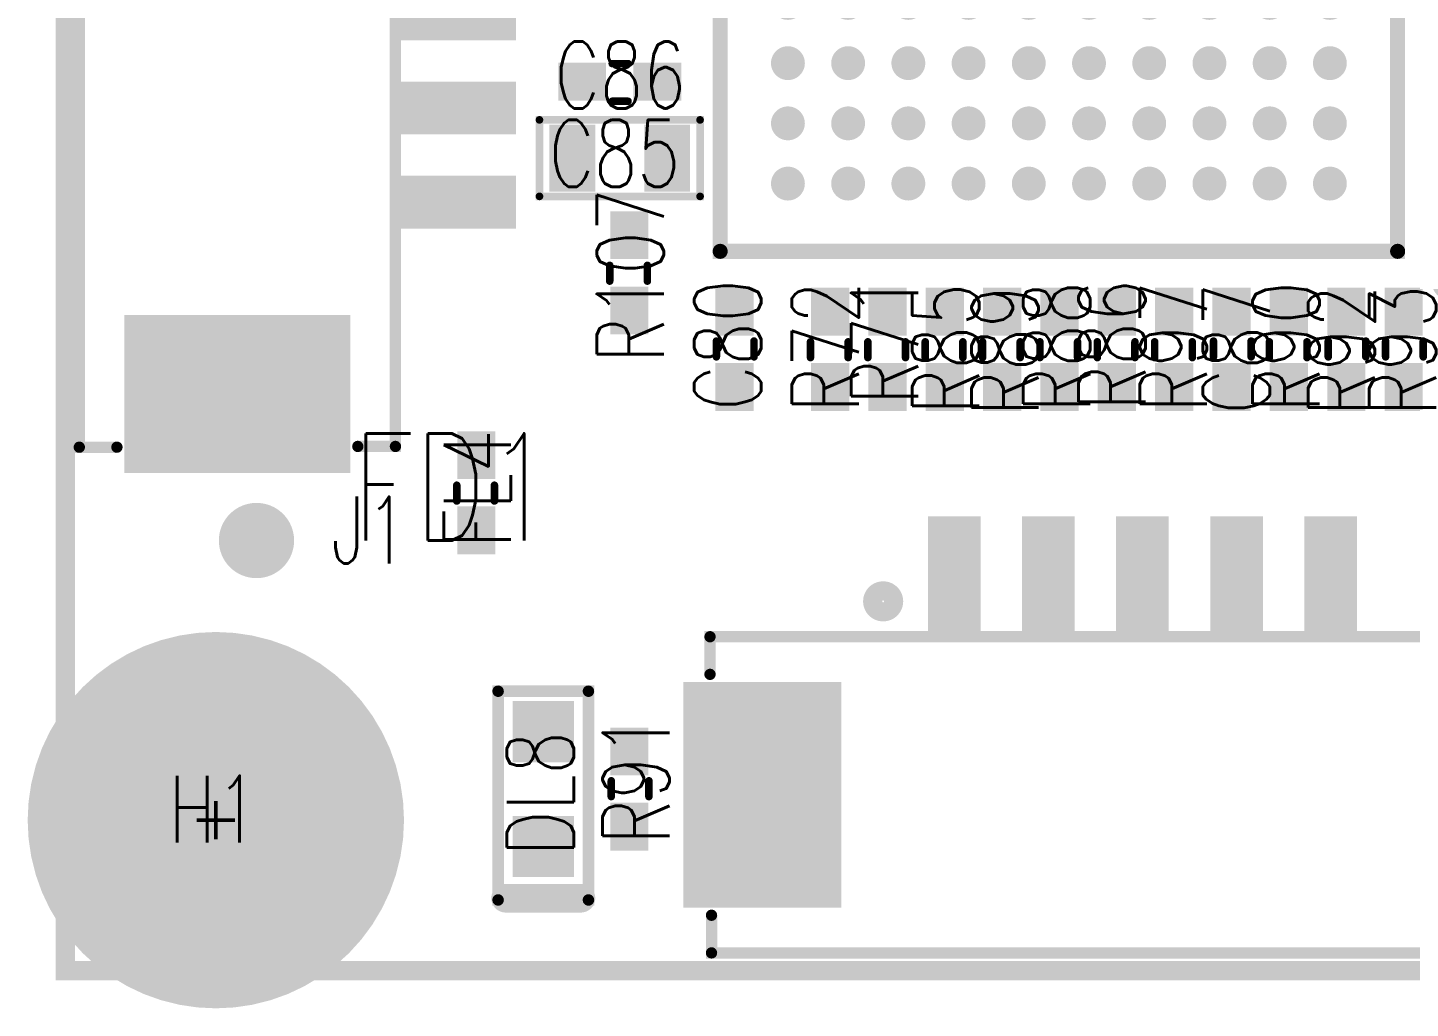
# Model space of a CAD drawing. Extents: x -0.5 to 45.5, y -0.5 to 45.5.
# Drawn here: x -0.5 to 17.87, y -0.5 to 12.53 of the extents above; entities that cross this region are included whole.
import ezdxf

# ---------------------------------------------------------------- set-up
doc = ezdxf.new("R2010")
doc.units = 0
doc.layers.get('0').update_dxf_attribs({"linetype": 'CONTINUOUS'})
for name, color, linetype in [('BOARD_OUTLINE_00', 5, 'CONTINUOUS'), ('DRIL_NPLTE_THRU_01', 3, 'CONTINUOUS'), ('DRIL_NPLTE_THRU_02', 23, 'CONTINUOUS'), ('DRIL_NPLTE_THRU_03', 2, 'CONTINUOUS'), ('DRIL_NPLTE_THRU_04', 4, 'CONTINUOUS'), ('DRIL_NPLTE_THRU_05', 43, 'CONTINUOUS'), ('DRIL_NPLTE_THRU_06', 1, 'CONTINUOUS'), ('DRIL_PLTE_THRU_01', 3, 'CONTINUOUS'), ('DRIL_PLTE_THRU_02', 23, 'CONTINUOUS'), ('DRIL_PLTE_THRU_03', 2, 'CONTINUOUS'), ('DRIL_PLTE_THRU_04', 4, 'CONTINUOUS'), ('DRIL_PLTE_THRU_05', 43, 'CONTINUOUS'), ('DRIL_PLTE_THRU_06', 1, 'CONTINUOUS'), ('DRIL_SYMBOL', 5, 'CONTINUOUS'), ('PADS_BOT', 1, 'CONTINUOUS'), ('PADS_INNER', 3, 'CONTINUOUS'), ('PADS_TOP', 3, 'CONTINUOUS'), ('PART_NAME_01', 6, 'CONTINUOUS'), ('PART_TOP_2DLINE_00', 6, 'CONTINUOUS'), ('PART_TOP_2DLINE_01', 6, 'CONTINUOUS')]:
    doc.layers.add(name, color=color, linetype=linetype)
doc.styles.add('W0$1524', font='simplex', dxfattribs={"width": 0.75})
doc.styles.add('W0$254', font='simplex', dxfattribs={"width": 0.75})

# ---------------------------------------------------------------- blocks, each defined once
blk = doc.blocks.new('SMOOTH_0$254')
at = {"const_width": 0.127}
blk.add_lwpolyline([(-0.0635, 0, 1), (0.0635, 0, 1)], format="xyb", close=True, dxfattribs=at)
blk = doc.blocks.new('BOARD_152')
at = {"layer": 'BOARD_OUTLINE_00', "const_width": 0.254}
blk.add_lwpolyline([(13.5, 37.5), (58.5, 37.5), (58.5, 82.5), (13.5, 82.5)], close=True, dxfattribs=at)
at = {"layer": 'BOARD_OUTLINE_00'}
blk.add_blockref('SMOOTH_0$254', (13.5, 37.5), dxfattribs=at)
blk = doc.blocks.new('SMOOTH_0$1')
at = {"const_width": 0.05}
blk.add_lwpolyline([(-0.025, 0, 1), (0.025, 0, 1)], format="xyb", close=True, dxfattribs=at)
blk = doc.blocks.new('PART_BODY_TOP_22')
at = {"layer": 'PART_TOP_2DLINE_00', "const_width": 0.1}
for points in [[(0.1, 0.26), (-0.11, 0.26)], [(0.1, -0.24), (-0.11, -0.24)]]:
    blk.add_lwpolyline(points, dxfattribs=at)
at = {"layer": 'PART_TOP_2DLINE_00'}
for p in [(-0.11, 0.26), (0.1, 0.26), (-0.11, -0.24), (0.1, -0.24)]:
    blk.add_blockref('SMOOTH_0$1', p, dxfattribs=at)
blk = doc.blocks.new('DRIL_HOLE_0')
blk.add_lwpolyline([(0, 0, 1), (0, 0, 1)], format="xyb", close=True)
blk = doc.blocks.new('PAD_0')
blk.add_lwpolyline([(0, 0, 1), (0, 0, 1)], format="xyb", close=True)
blk = doc.blocks.new('PAD_1')
at = {"const_width": 0.508}
blk.add_lwpolyline([(-0.3175, 0), (0.3175, 0)], dxfattribs=at)
blk = doc.blocks.new('STK_TOP_6')
at = {"layer": 'DRIL_PLTE_THRU_01'}
blk.add_blockref('DRIL_HOLE_0', (0, 0), dxfattribs=at)
at = {"layer": 'DRIL_PLTE_THRU_02'}
blk.add_blockref('DRIL_HOLE_0', (0, 0), dxfattribs=at)
at = {"layer": 'DRIL_PLTE_THRU_03'}
blk.add_blockref('DRIL_HOLE_0', (0, 0), dxfattribs=at)
at = {"layer": 'DRIL_PLTE_THRU_04'}
blk.add_blockref('DRIL_HOLE_0', (0, 0), dxfattribs=at)
at = {"layer": 'DRIL_PLTE_THRU_05'}
blk.add_blockref('DRIL_HOLE_0', (0, 0), dxfattribs=at)
at = {"layer": 'DRIL_PLTE_THRU_06'}
blk.add_blockref('DRIL_HOLE_0', (0, 0), dxfattribs=at)
at = {"layer": 'PADS_BOT'}
blk.add_blockref('PAD_0', (0, 0), dxfattribs=at)
at = {"layer": 'PADS_INNER'}
blk.add_blockref('PAD_0', (0, 0), dxfattribs=at)
at = {"layer": 'PADS_TOP'}
blk.add_blockref('PAD_1', (0, 0), dxfattribs=at)
blk = doc.blocks.new('SYM_TOP_2')
for name, p in [('STK_TOP_6', (-0.5, 0)), ('PART_BODY_TOP_22', (0, 0)), ('STK_TOP_6', (0.5, 0))]:
    blk.add_blockref(name, p)
blk = doc.blocks.new('PART_TOP_78')
blk.add_blockref('SYM_TOP_2', (0, 0))
at = {"layer": 'PART_NAME_01', "style": 'W0$1524', "width": 0.75}
blk.add_text('C80', height=0.889, rotation=180, dxfattribs=at).set_placement((0.8128, 0.3556))
blk = doc.blocks.new('SMOOTH_0$1016')
at = {"const_width": 0.0508}
blk.add_lwpolyline([(-0.0254, 0, 1), (0.0254, 0, 1)], format="xyb", close=True, dxfattribs=at)
blk = doc.blocks.new('PART_BODY_TOP_23')
at = {"layer": 'PART_TOP_2DLINE_01', "const_width": 0.1016}
blk.add_lwpolyline([(-1.0668, 0.508), (-1.0668, -0.508), (1.0668, -0.508), (1.0668, 0.508), (-1.0668, 0.508)], dxfattribs=at)
at = {"layer": 'PART_TOP_2DLINE_01'}
for p in [(-1.0668, 0.508), (-1.0668, 0.508), (1.0668, 0.508), (-1.0668, -0.508), (1.0668, -0.508)]:
    blk.add_blockref('SMOOTH_0$1016', p, dxfattribs=at)
blk = doc.blocks.new('PAD_2')
at = {"const_width": 0.6096}
blk.add_lwpolyline([(-0.4445, 0), (0.4445, 0)], dxfattribs=at)
blk = doc.blocks.new('STK_TOP_7')
at = {"layer": 'DRIL_NPLTE_THRU_01'}
blk.add_blockref('DRIL_HOLE_0', (0, 0), dxfattribs=at)
at = {"layer": 'DRIL_NPLTE_THRU_02'}
blk.add_blockref('DRIL_HOLE_0', (0, 0), dxfattribs=at)
at = {"layer": 'DRIL_NPLTE_THRU_03'}
blk.add_blockref('DRIL_HOLE_0', (0, 0), dxfattribs=at)
at = {"layer": 'DRIL_NPLTE_THRU_04'}
blk.add_blockref('DRIL_HOLE_0', (0, 0), dxfattribs=at)
at = {"layer": 'DRIL_NPLTE_THRU_05'}
blk.add_blockref('DRIL_HOLE_0', (0, 0), dxfattribs=at)
at = {"layer": 'DRIL_NPLTE_THRU_06'}
blk.add_blockref('DRIL_HOLE_0', (0, 0), dxfattribs=at)
at = {"layer": 'PADS_BOT'}
blk.add_blockref('PAD_0', (0, 0), dxfattribs=at)
at = {"layer": 'PADS_INNER'}
blk.add_blockref('PAD_0', (0, 0), dxfattribs=at)
at = {"layer": 'PADS_TOP', "rotation": 90}
blk.add_blockref('PAD_2', (0, 0), dxfattribs=at)
blk = doc.blocks.new('SYM_TOP_3')
for name, p in [('STK_TOP_7', (-0.63, 0)), ('STK_TOP_7', (0.63, 0)), ('PART_BODY_TOP_23', (0, 0))]:
    blk.add_blockref(name, p)
blk = doc.blocks.new('PART_TOP_83')
blk.add_blockref('SYM_TOP_3', (0, 0))
at = {"layer": 'PART_NAME_01', "style": 'W0$1524', "width": 0.75}
blk.add_text('C85', height=0.889, rotation=180, dxfattribs=at).set_placement((0.9398, 0.381))
blk = doc.blocks.new('PART_TOP_84')
blk.add_blockref('SYM_TOP_2', (0, 0))
at = {"layer": 'PART_NAME_01', "style": 'W0$1524', "width": 0.75}
blk.add_text('C86', height=0.889, rotation=180, dxfattribs=at).set_placement((0.8636, 0.3556))
blk = doc.blocks.new('PART_TOP_85')
blk.add_blockref('SYM_TOP_2', (0, 0))
at = {"layer": 'PART_NAME_01', "style": 'W0$1524', "width": 0.75}
blk.add_text('C87', height=0.889, rotation=180, dxfattribs=at).set_placement((0.864, 0.508))
blk = doc.blocks.new('SMOOTH_0$1524')
at = {"const_width": 0.0762}
blk.add_lwpolyline([(-0.0381, 0, 1), (0.0381, 0, 1)], format="xyb", close=True, dxfattribs=at)
blk = doc.blocks.new('SMOOTH_0$381')
at = {"const_width": 0.1905}
blk.add_lwpolyline([(-0.09525, 0, 1), (0.09525, 0, 1)], format="xyb", close=True, dxfattribs=at)
blk = doc.blocks.new('PART_BODY_TOP_31')
at = {"layer": 'PART_TOP_2DLINE_01'}
for points, const_width in [([(-0.6, -1.4732), (0.6, -1.4732), (0.6, 1.3), (-0.6, 1.3), (-0.6, -1.4732)], 0.1524), ([(-0.5, -1.4498), (0.5, -1.4498)], 0.381)]:
    blk.add_lwpolyline(points, dxfattribs=dict(at, const_width=const_width))
for name, p in [('SMOOTH_0$1524', (-0.6, 1.3)), ('SMOOTH_0$1524', (0.6, 1.3)), ('SMOOTH_0$381', (-0.5, -1.4498)), ('SMOOTH_0$381', (0.5, -1.4498)), ('SMOOTH_0$1524', (-0.6, -1.4732)), ('SMOOTH_0$1524', (-0.6, -1.4732)), ('SMOOTH_0$1524', (0.6, -1.4732))]:
    blk.add_blockref(name, p, dxfattribs=at)
blk = doc.blocks.new('PAD_7')
at = {"const_width": 0.8128}
blk.add_lwpolyline([(-0.4064, 0), (0.4064, 0)], dxfattribs=at)
blk = doc.blocks.new('STK_TOP_16')
at = {"layer": 'DRIL_NPLTE_THRU_01'}
blk.add_blockref('DRIL_HOLE_0', (0, 0), dxfattribs=at)
at = {"layer": 'DRIL_NPLTE_THRU_02'}
blk.add_blockref('DRIL_HOLE_0', (0, 0), dxfattribs=at)
at = {"layer": 'DRIL_NPLTE_THRU_03'}
blk.add_blockref('DRIL_HOLE_0', (0, 0), dxfattribs=at)
at = {"layer": 'DRIL_NPLTE_THRU_04'}
blk.add_blockref('DRIL_HOLE_0', (0, 0), dxfattribs=at)
at = {"layer": 'DRIL_NPLTE_THRU_05'}
blk.add_blockref('DRIL_HOLE_0', (0, 0), dxfattribs=at)
at = {"layer": 'DRIL_NPLTE_THRU_06'}
blk.add_blockref('DRIL_HOLE_0', (0, 0), dxfattribs=at)
at = {"layer": 'PADS_BOT'}
blk.add_blockref('PAD_0', (0, 0), dxfattribs=at)
at = {"layer": 'PADS_INNER'}
blk.add_blockref('PAD_0', (0, 0), dxfattribs=at)
at = {"layer": 'PADS_TOP'}
blk.add_blockref('PAD_7', (0, 0), dxfattribs=at)
blk = doc.blocks.new('SYM_TOP_11')
for name, p in [('PART_BODY_TOP_31', (0, 0)), ('STK_TOP_16', (0, 0.762)), ('STK_TOP_16', (0, -0.762))]:
    blk.add_blockref(name, p)
blk = doc.blocks.new('PART_TOP_103')
blk.add_blockref('SYM_TOP_11', (0, 0))
at = {"layer": 'PART_NAME_01', "style": 'W0$1524', "width": 0.75}
blk.add_text('DL8', height=0.889, rotation=90, dxfattribs=at).set_placement((0.4064, -0.889))
blk = doc.blocks.new('PART_TOP_111')
blk.add_blockref('SYM_TOP_2', (0, 0))
at = {"layer": 'PART_NAME_01', "style": 'W0$1524', "width": 0.75}
blk.add_text('FL4', height=0.889, dxfattribs=at).set_placement((-0.7366, -0.4572))
blk = doc.blocks.new('DRIL_SYMBOL_2$6')
at = {"layer": 'DRIL_SYMBOL', "const_width": 0.0508}
for points in [[(0, -0.254), (0, 0.254)], [(-0.254, 0), (0.254, 0)]]:
    blk.add_lwpolyline(points, dxfattribs=at)
blk = doc.blocks.new('DRIL_HOLE_2$6')
at = {"const_width": 1.3}
blk.add_lwpolyline([(-0.65, 0, 1), (0.65, 0, 1)], format="xyb", close=True, dxfattribs=at)
blk.add_blockref('DRIL_SYMBOL_2$6', (0, 0))
blk = doc.blocks.new('PAD_8')
at = {"const_width": 2.5}
blk.add_lwpolyline([(0, -1.25, 1), (0, 1.25, 1)], format="xyb", close=True, dxfattribs=at)
blk = doc.blocks.new('STK_TOP_20')
at = {"layer": 'DRIL_PLTE_THRU_01'}
blk.add_blockref('DRIL_HOLE_2$6', (0, 0), dxfattribs=at)
at = {"layer": 'DRIL_PLTE_THRU_02'}
blk.add_blockref('DRIL_HOLE_2$6', (0, 0), dxfattribs=at)
at = {"layer": 'DRIL_PLTE_THRU_03'}
blk.add_blockref('DRIL_HOLE_2$6', (0, 0), dxfattribs=at)
at = {"layer": 'DRIL_PLTE_THRU_04'}
blk.add_blockref('DRIL_HOLE_2$6', (0, 0), dxfattribs=at)
at = {"layer": 'DRIL_PLTE_THRU_05'}
blk.add_blockref('DRIL_HOLE_2$6', (0, 0), dxfattribs=at)
at = {"layer": 'DRIL_PLTE_THRU_06'}
blk.add_blockref('DRIL_HOLE_2$6', (0, 0), dxfattribs=at)
at = {"layer": 'PADS_BOT'}
blk.add_blockref('PAD_8', (0, 0), dxfattribs=at)
at = {"layer": 'PADS_INNER'}
blk.add_blockref('PAD_8', (0, 0), dxfattribs=at)
at = {"layer": 'PADS_TOP'}
blk.add_blockref('PAD_8', (0, 0), dxfattribs=at)
blk = doc.blocks.new('SYM_TOP_13')
blk.add_blockref('STK_TOP_20', (0, 0))
blk = doc.blocks.new('PART_TOP_116')
blk.add_blockref('SYM_TOP_13', (0, 0))
at = {"layer": 'PART_NAME_01', "style": 'W0$1524', "width": 0.75}
blk.add_text('H1', height=0.889, dxfattribs=at).set_placement((-0.6284, -0.2982))
blk = doc.blocks.new('SMOOTH_0$15')
at = {"const_width": 0.075}
blk.add_lwpolyline([(-0.0375, 0, 1), (0.0375, 0, 1)], format="xyb", close=True, dxfattribs=at)
blk = doc.blocks.new('PART_BODY_TOP_34')
at = {"layer": 'PART_TOP_2DLINE_01', "const_width": 0.254}
blk.add_lwpolyline([(-3.93072, 2.57, 1), (-4.20928, 2.57, 1)], format="xyb", close=True, dxfattribs=at)
at = {"layer": 'PART_TOP_2DLINE_01', "const_width": 0.15}
for points in [[(-6.37, 1.6), (-6.37, 2.1), (6.37, 2.1), (6.37, 1.6)], [(-6.35, -1.6), (-6.35, -2.1), (6.38, -2.1), (6.38, -1.6)]]:
    blk.add_lwpolyline(points, dxfattribs=at)
at = {"layer": 'PART_TOP_2DLINE_01'}
for p in [(-6.37, 2.1), (6.37, 2.1), (-6.37, 1.6), (6.37, 1.6), (-6.35, -1.6), (6.38, -1.6), (-6.35, -2.1), (6.38, -2.1)]:
    blk.add_blockref('SMOOTH_0$15', p, dxfattribs=at)
blk = doc.blocks.new('PAD_9')
at = {"const_width": 0.7}
blk.add_lwpolyline([(-0.8, 0), (0.8, 0)], dxfattribs=at)
blk = doc.blocks.new('STK_TOP_21')
at = {"layer": 'DRIL_NPLTE_THRU_01'}
blk.add_blockref('DRIL_HOLE_0', (0, 0), dxfattribs=at)
at = {"layer": 'DRIL_NPLTE_THRU_02'}
blk.add_blockref('DRIL_HOLE_0', (0, 0), dxfattribs=at)
at = {"layer": 'DRIL_NPLTE_THRU_03'}
blk.add_blockref('DRIL_HOLE_0', (0, 0), dxfattribs=at)
at = {"layer": 'DRIL_NPLTE_THRU_04'}
blk.add_blockref('DRIL_HOLE_0', (0, 0), dxfattribs=at)
at = {"layer": 'DRIL_NPLTE_THRU_05'}
blk.add_blockref('DRIL_HOLE_0', (0, 0), dxfattribs=at)
at = {"layer": 'DRIL_NPLTE_THRU_06'}
blk.add_blockref('DRIL_HOLE_0', (0, 0), dxfattribs=at)
at = {"layer": 'PADS_BOT'}
blk.add_blockref('PAD_0', (0, 0), dxfattribs=at)
at = {"layer": 'PADS_INNER'}
blk.add_blockref('PAD_0', (0, 0), dxfattribs=at)
at = {"layer": 'PADS_TOP', "rotation": 90}
blk.add_blockref('PAD_9', (0, 0), dxfattribs=at)
blk = doc.blocks.new('PAD_10')
at = {"const_width": 2.1}
blk.add_lwpolyline([(-1.5, 0), (1.5, 0)], dxfattribs=at)
blk = doc.blocks.new('STK_TOP_22')
at = {"layer": 'DRIL_NPLTE_THRU_01'}
blk.add_blockref('DRIL_HOLE_0', (0, 0), dxfattribs=at)
at = {"layer": 'DRIL_NPLTE_THRU_02'}
blk.add_blockref('DRIL_HOLE_0', (0, 0), dxfattribs=at)
at = {"layer": 'DRIL_NPLTE_THRU_03'}
blk.add_blockref('DRIL_HOLE_0', (0, 0), dxfattribs=at)
at = {"layer": 'DRIL_NPLTE_THRU_04'}
blk.add_blockref('DRIL_HOLE_0', (0, 0), dxfattribs=at)
at = {"layer": 'DRIL_NPLTE_THRU_05'}
blk.add_blockref('DRIL_HOLE_0', (0, 0), dxfattribs=at)
at = {"layer": 'DRIL_NPLTE_THRU_06'}
blk.add_blockref('DRIL_HOLE_0', (0, 0), dxfattribs=at)
at = {"layer": 'PADS_BOT'}
blk.add_blockref('PAD_0', (0, 0), dxfattribs=at)
at = {"layer": 'PADS_INNER'}
blk.add_blockref('PAD_0', (0, 0), dxfattribs=at)
at = {"layer": 'PADS_TOP', "rotation": 90}
blk.add_blockref('PAD_10', (0, 0), dxfattribs=at)
blk = doc.blocks.new('SYM_TOP_14')
for name, p in [('STK_TOP_21', (-3.125, 2.9)), ('STK_TOP_21', (-1.875, 2.9)), ('STK_TOP_21', (-0.625, 2.9)), ('STK_TOP_21', (0.625, 2.9)), ('STK_TOP_21', (1.875, 2.9)), ('STK_TOP_21', (3.125, 2.9)), ('PART_BODY_TOP_34', (0, 0)), ('STK_TOP_22', (-5.675, 0)), ('STK_TOP_22', (5.675, 0))]:
    blk.add_blockref(name, p)
blk = doc.blocks.new('PART_TOP_120')
blk.add_blockref('SYM_TOP_14', (0, 0))
at = {"layer": 'PART_NAME_01', "style": 'W0$1524', "width": 0.75}
blk.add_text('J1', height=0.889, rotation=90, dxfattribs=at).set_placement((7.9248, 1.2446))
blk = doc.blocks.new('PART_BODY_TOP_36')
at = {"layer": 'PART_TOP_2DLINE_01', "const_width": 0.254}
blk.add_lwpolyline([(-3.93072, 2.57, 1), (-4.20928, 2.57, 1)], format="xyb", close=True, dxfattribs=at)
at = {"layer": 'PART_TOP_2DLINE_01', "const_width": 0.15}
for points in [[(-6.37, 1.6), (-6.37, 2.1), (5.11, 2.1), (5.11, 1.6)], [(-6.35, -1.6), (-6.35, -2.1), (5.1, -2.1), (5.1, -1.6)]]:
    blk.add_lwpolyline(points, dxfattribs=at)
at = {"layer": 'PART_TOP_2DLINE_01'}
for p in [(-6.37, 2.1), (5.11, 2.1), (-6.37, 1.6), (5.11, 1.6), (-6.35, -1.6), (5.1, -1.6), (-6.35, -2.1), (5.1, -2.1)]:
    blk.add_blockref('SMOOTH_0$15', p, dxfattribs=at)
blk = doc.blocks.new('SYM_TOP_16')
for name, p in [('STK_TOP_21', (-3.125, 2.9)), ('STK_TOP_21', (-1.875, 2.9)), ('STK_TOP_21', (-0.625, 2.9)), ('STK_TOP_21', (0.625, 2.9)), ('STK_TOP_21', (1.875, 2.9)), ('PART_BODY_TOP_36', (0, 0)), ('STK_TOP_22', (-5.675, 0)), ('STK_TOP_22', (4.425, 0))]:
    blk.add_blockref(name, p)
blk = doc.blocks.new('PART_TOP_124')
blk.add_blockref('SYM_TOP_16', (0, 0))
at = {"layer": 'PART_NAME_01', "style": 'W0$1524', "width": 0.75}
blk.add_text('J5', height=0.889, dxfattribs=at).set_placement((3.8354, 2.5654))
blk = doc.blocks.new('PART_TOP_147')
blk.add_blockref('SYM_TOP_2', (0, 0))
at = {"layer": 'PART_NAME_01', "style": 'W0$1524', "width": 0.75}
blk.add_text('R107', height=0.889, dxfattribs=at).set_placement((-1.1938, -0.4572))
blk = doc.blocks.new('PART_TOP_214')
blk.add_blockref('SYM_TOP_2', (0, 0))
at = {"layer": 'PART_NAME_01', "style": 'W0$1524', "width": 0.75}
blk.add_text('R71', height=0.889, dxfattribs=at).set_placement((-0.7366, -0.4064))
blk = doc.blocks.new('PART_TOP_215')
blk.add_blockref('SYM_TOP_2', (0, 0))
at = {"layer": 'PART_NAME_01', "style": 'W0$1524', "width": 0.75}
blk.add_text('R72', height=0.889, dxfattribs=at).set_placement((-0.8382, -0.381))
blk = doc.blocks.new('PART_TOP_229')
blk.add_blockref('SYM_TOP_2', (0, 0))
at = {"layer": 'PART_NAME_01', "style": 'W0$1524', "width": 0.75}
blk.add_text('R85', height=0.889, dxfattribs=at).set_placement((-0.8636, -0.4572))
blk = doc.blocks.new('PART_TOP_230')
blk.add_blockref('SYM_TOP_2', (0, 0))
at = {"layer": 'PART_NAME_01', "style": 'W0$1524', "width": 0.75}
blk.add_text('R86', height=0.889, dxfattribs=at).set_placement((-0.8128, -0.381))
blk = doc.blocks.new('PART_TOP_232')
blk.add_blockref('SYM_TOP_2', (0, 0))
at = {"layer": 'PART_NAME_01', "style": 'W0$1524', "width": 0.75}
blk.add_text('R88', height=0.889, dxfattribs=at).set_placement((-0.8382, -0.4064))
blk = doc.blocks.new('PART_TOP_233')
blk.add_blockref('SYM_TOP_2', (0, 0))
at = {"layer": 'PART_NAME_01', "style": 'W0$1524', "width": 0.75}
blk.add_text('R89', height=0.889, dxfattribs=at).set_placement((-0.889, -0.4826))
blk = doc.blocks.new('PART_TOP_235')
blk.add_blockref('SYM_TOP_2', (0, 0))
at = {"layer": 'PART_NAME_01', "style": 'W0$1524', "width": 0.75}
blk.add_text('R90', height=0.889, dxfattribs=at).set_placement((-0.8382, -0.4064))
blk = doc.blocks.new('PART_TOP_236')
blk.add_blockref('SYM_TOP_2', (0, 0))
at = {"layer": 'PART_NAME_01', "style": 'W0$1524', "width": 0.75}
blk.add_text('R91', height=0.889, rotation=180, dxfattribs=at).set_placement((0.737, 0.533))
blk = doc.blocks.new('PART_TOP_237')
blk.add_blockref('SYM_TOP_2', (0, 0))
at = {"layer": 'PART_NAME_01', "style": 'W0$1524', "width": 0.75}
blk.add_text('R92', height=0.889, rotation=180, dxfattribs=at).set_placement((0.889, 0.381))
blk = doc.blocks.new('PART_TOP_238')
blk.add_blockref('SYM_TOP_2', (0, 0))
at = {"layer": 'PART_NAME_01', "style": 'W0$1524', "width": 0.75}
blk.add_text('R93', height=0.889, rotation=180, dxfattribs=at).set_placement((0.889, 0.432))
blk = doc.blocks.new('PART_TOP_242')
blk.add_blockref('SYM_TOP_2', (0, 0))
at = {"layer": 'PART_NAME_01', "style": 'W0$1524', "width": 0.75}
blk.add_text('R97', height=0.889, dxfattribs=at).set_placement((-0.8382, -0.4318))
blk = doc.blocks.new('SMOOTH_0$2')
at = {"const_width": 0.1}
blk.add_lwpolyline([(-0.05, 0, 1), (0.05, 0, 1)], format="xyb", close=True, dxfattribs=at)
blk = doc.blocks.new('PART_BODY_TOP_46')
at = {"layer": 'PART_TOP_2DLINE_01', "const_width": 0.2}
blk.add_lwpolyline([(-4.5, -4.5), (-4.5, 3.7), (-3.7, 4.5), (4.5, 4.5), (4.5, -4.5)], close=True, dxfattribs=at)
at = {"layer": 'PART_TOP_2DLINE_01'}
for p in [(-3.7, 4.5), (4.5, 4.5), (-4.5, 3.7), (-4.5, -4.5), (4.5, -4.5)]:
    blk.add_blockref('SMOOTH_0$2', p, dxfattribs=at)
blk = doc.blocks.new('PAD_17')
at = {"const_width": 0.225}
blk.add_lwpolyline([(0, -0.1125, 1), (0, 0.1125, 1)], format="xyb", close=True, dxfattribs=at)
blk = doc.blocks.new('STK_TOP_34')
at = {"layer": 'DRIL_NPLTE_THRU_01'}
blk.add_blockref('DRIL_HOLE_0', (0, 0), dxfattribs=at)
at = {"layer": 'DRIL_NPLTE_THRU_02'}
blk.add_blockref('DRIL_HOLE_0', (0, 0), dxfattribs=at)
at = {"layer": 'DRIL_NPLTE_THRU_03'}
blk.add_blockref('DRIL_HOLE_0', (0, 0), dxfattribs=at)
at = {"layer": 'DRIL_NPLTE_THRU_04'}
blk.add_blockref('DRIL_HOLE_0', (0, 0), dxfattribs=at)
at = {"layer": 'DRIL_NPLTE_THRU_05'}
blk.add_blockref('DRIL_HOLE_0', (0, 0), dxfattribs=at)
at = {"layer": 'DRIL_NPLTE_THRU_06'}
blk.add_blockref('DRIL_HOLE_0', (0, 0), dxfattribs=at)
at = {"layer": 'PADS_BOT'}
blk.add_blockref('PAD_0', (0, 0), dxfattribs=at)
at = {"layer": 'PADS_INNER'}
blk.add_blockref('PAD_0', (0, 0), dxfattribs=at)
at = {"layer": 'PADS_TOP'}
blk.add_blockref('PAD_17', (0, 0), dxfattribs=at)
blk = doc.blocks.new('PAD_16')
at = {"const_width": 0.25}
blk.add_lwpolyline([(0, -0.125, 1), (0, 0.125, 1)], format="xyb", close=True, dxfattribs=at)
blk = doc.blocks.new('STK_TOP_33')
at = {"layer": 'DRIL_NPLTE_THRU_01'}
blk.add_blockref('DRIL_HOLE_0', (0, 0), dxfattribs=at)
at = {"layer": 'DRIL_NPLTE_THRU_02'}
blk.add_blockref('DRIL_HOLE_0', (0, 0), dxfattribs=at)
at = {"layer": 'DRIL_NPLTE_THRU_03'}
blk.add_blockref('DRIL_HOLE_0', (0, 0), dxfattribs=at)
at = {"layer": 'DRIL_NPLTE_THRU_04'}
blk.add_blockref('DRIL_HOLE_0', (0, 0), dxfattribs=at)
at = {"layer": 'DRIL_NPLTE_THRU_05'}
blk.add_blockref('DRIL_HOLE_0', (0, 0), dxfattribs=at)
at = {"layer": 'DRIL_NPLTE_THRU_06'}
blk.add_blockref('DRIL_HOLE_0', (0, 0), dxfattribs=at)
at = {"layer": 'PADS_BOT'}
blk.add_blockref('PAD_0', (0, 0), dxfattribs=at)
at = {"layer": 'PADS_INNER'}
blk.add_blockref('PAD_0', (0, 0), dxfattribs=at)
at = {"layer": 'PADS_TOP'}
blk.add_blockref('PAD_16', (0, 0), dxfattribs=at)
blk = doc.blocks.new('SYM_TOP_26')
for name, p in [('STK_TOP_33', (4.9, 5.2)), ('PART_BODY_TOP_46', (0, 0)), ('STK_TOP_34', (-3.6, 3.6)), ('STK_TOP_34', (-2.8, 3.6)), ('STK_TOP_34', (-2, 3.6)), ('STK_TOP_34', (-1.2, 3.6)), ('STK_TOP_34', (-0.4, 3.6)), ('STK_TOP_34', (0.4, 3.6)), ('STK_TOP_34', (1.2, 3.6)), ('STK_TOP_34', (2, 3.6)), ('STK_TOP_34', (2.8, 3.6)), ('STK_TOP_34', (3.6, 3.6)), ('STK_TOP_34', (-3.6, 2.8)), ('STK_TOP_34', (-2.8, 2.8)), ('STK_TOP_34', (-2, 2.8)), ('STK_TOP_34', (-1.2, 2.8)), ('STK_TOP_34', (-0.4, 2.8)), ('STK_TOP_34', (0.4, 2.8)), ('STK_TOP_34', (1.2, 2.8)), ('STK_TOP_34', (2, 2.8)), ('STK_TOP_34', (2.8, 2.8)), ('STK_TOP_34', (3.6, 2.8)), ('STK_TOP_34', (-3.6, 2)), ('STK_TOP_34', (-2.8, 2)), ('STK_TOP_34', (-2, 2)), ('STK_TOP_34', (-1.2, 2)), ('STK_TOP_34', (-0.4, 2)), ('STK_TOP_34', (0.4, 2)), ('STK_TOP_34', (1.2, 2)), ('STK_TOP_34', (2, 2)), ('STK_TOP_34', (2.8, 2)), ('STK_TOP_34', (3.6, 2)), ('STK_TOP_34', (-3.6, 1.2)), ('STK_TOP_34', (-2.8, 1.2)), ('STK_TOP_34', (-2, 1.2)), ('STK_TOP_34', (-1.2, 1.2)), ('STK_TOP_34', (-0.4, 1.2)), ('STK_TOP_34', (0.4, 1.2)), ('STK_TOP_34', (1.2, 1.2)), ('STK_TOP_34', (2, 1.2)), ('STK_TOP_34', (2.8, 1.2)), ('STK_TOP_34', (3.6, 1.2)), ('STK_TOP_34', (-3.6, 0.4)), ('STK_TOP_34', (-2.8, 0.4)), ('STK_TOP_34', (-2, 0.4)), ('STK_TOP_34', (-1.2, 0.4)), ('STK_TOP_34', (-0.4, 0.4)), ('STK_TOP_34', (0.4, 0.4)), ('STK_TOP_34', (1.2, 0.4)), ('STK_TOP_34', (2, 0.4)), ('STK_TOP_34', (2.8, 0.4)), ('STK_TOP_34', (3.6, 0.4)), ('STK_TOP_34', (-3.6, -0.4)), ('STK_TOP_34', (-2.8, -0.4)), ('STK_TOP_34', (-2, -0.4)), ('STK_TOP_34', (-1.2, -0.4)), ('STK_TOP_34', (-0.4, -0.4)), ('STK_TOP_34', (0.4, -0.4)), ('STK_TOP_34', (1.2, -0.4)), ('STK_TOP_34', (2, -0.4)), ('STK_TOP_34', (2.8, -0.4)), ('STK_TOP_34', (3.6, -0.4)), ('STK_TOP_34', (-3.6, -1.2)), ('STK_TOP_34', (-2.8, -1.2)), ('STK_TOP_34', (-2, -1.2)), ('STK_TOP_34', (-1.2, -1.2)), ('STK_TOP_34', (-0.4, -1.2)), ('STK_TOP_34', (0.4, -1.2)), ('STK_TOP_34', (1.2, -1.2)), ('STK_TOP_34', (2, -1.2)), ('STK_TOP_34', (2.8, -1.2)), ('STK_TOP_34', (3.6, -1.2)), ('STK_TOP_34', (-3.6, -2)), ('STK_TOP_34', (-2.8, -2)), ('STK_TOP_34', (-2, -2)), ('STK_TOP_34', (-1.2, -2)), ('STK_TOP_34', (-0.4, -2)), ('STK_TOP_34', (0.4, -2)), ('STK_TOP_34', (1.2, -2)), ('STK_TOP_34', (2, -2)), ('STK_TOP_34', (2.8, -2)), ('STK_TOP_34', (3.6, -2)), ('STK_TOP_34', (-3.6, -2.8)), ('STK_TOP_34', (-2.8, -2.8)), ('STK_TOP_34', (-2, -2.8)), ('STK_TOP_34', (-1.2, -2.8)), ('STK_TOP_34', (-0.4, -2.8)), ('STK_TOP_34', (0.4, -2.8)), ('STK_TOP_34', (1.2, -2.8)), ('STK_TOP_34', (2, -2.8)), ('STK_TOP_34', (2.8, -2.8)), ('STK_TOP_34', (3.6, -2.8)), ('STK_TOP_34', (-3.6, -3.6)), ('STK_TOP_34', (-2.8, -3.6)), ('STK_TOP_34', (-2, -3.6)), ('STK_TOP_34', (-1.2, -3.6)), ('STK_TOP_34', (-0.4, -3.6)), ('STK_TOP_34', (0.4, -3.6)), ('STK_TOP_34', (1.2, -3.6)), ('STK_TOP_34', (2, -3.6)), ('STK_TOP_34', (2.8, -3.6)), ('STK_TOP_34', (3.6, -3.6)), ('STK_TOP_33', (-5, -5))]:
    blk.add_blockref(name, p)
blk = doc.blocks.new('PART_TOP_247')
blk.add_blockref('SYM_TOP_26', (0, 0))
at = {"layer": 'PART_NAME_01', "style": 'W0$1524', "width": 0.75}
blk.add_text('U10', height=0.889, rotation=180, dxfattribs=at).set_placement((-4.764, -3.218))
blk = doc.blocks.new('PAD_32')
at = {"const_width": 0.5}
blk.add_lwpolyline([(0, -0.25, 1), (0, 0.25, 1)], format="xyb", close=True, dxfattribs=at)
blk = doc.blocks.new('STK_TOP_84')
at = {"layer": 'DRIL_NPLTE_THRU_01'}
blk.add_blockref('DRIL_HOLE_0', (0, 0), dxfattribs=at)
at = {"layer": 'DRIL_NPLTE_THRU_02'}
blk.add_blockref('DRIL_HOLE_0', (0, 0), dxfattribs=at)
at = {"layer": 'DRIL_NPLTE_THRU_03'}
blk.add_blockref('DRIL_HOLE_0', (0, 0), dxfattribs=at)
at = {"layer": 'DRIL_NPLTE_THRU_04'}
blk.add_blockref('DRIL_HOLE_0', (0, 0), dxfattribs=at)
at = {"layer": 'DRIL_NPLTE_THRU_05'}
blk.add_blockref('DRIL_HOLE_0', (0, 0), dxfattribs=at)
at = {"layer": 'DRIL_NPLTE_THRU_06'}
blk.add_blockref('DRIL_HOLE_0', (0, 0), dxfattribs=at)
at = {"layer": 'PADS_BOT'}
blk.add_blockref('PAD_0', (0, 0), dxfattribs=at)
at = {"layer": 'PADS_INNER'}
blk.add_blockref('PAD_0', (0, 0), dxfattribs=at)
at = {"layer": 'PADS_TOP'}
blk.add_blockref('PAD_32', (0, 0), dxfattribs=at)
blk = doc.blocks.new('SYM_TOP_43')
blk.add_blockref('STK_TOP_84', (0, 0))
blk = doc.blocks.new('PART_TOP_268')
blk.add_blockref('SYM_TOP_43', (0, 0))
at = {"layer": 'PART_NAME_01', "style": 'W0$254', "width": 0.75}
blk.add_text('FD1', height=1.4224, dxfattribs=at).set_placement((1.27, 0))

msp = doc.modelspace()

# ---------------------------------------------------------------- block references
for name, p in [('BOARD_152', (-13.5, -37.5)), ('PART_TOP_268', (2.54, 5.715)), ('PART_TOP_124', (14.9352, 2.3368)), ('PART_TOP_116', (2, 2)), ('PART_TOP_103', (6.35, 2.413))]:
    msp.add_blockref(name, p)
for name, p, rotation in [('PART_TOP_247', (13.2, 14.057), 270), ('PART_TOP_120', (2.286, 13.335), 270), ('PART_TOP_84', (7.366, 11.811), 180), ('PART_TOP_83', (7.366, 10.795), 180), ('PART_TOP_147', (7.493, 9.271), 90), ('PART_TOP_78', (8.89, 8.255), 270), ('PART_TOP_215', (10.16, 8.255), 90), ('PART_TOP_214', (10.922, 8.255), 90), ('PART_TOP_229', (11.684, 8.255), 90), ('PART_TOP_233', (12.446, 8.255), 90), ('PART_TOP_232', (13.208, 8.255), 90), ('PART_TOP_230', (13.97, 8.255), 90), ('PART_TOP_242', (14.732, 8.255), 90), ('PART_TOP_85', (15.494, 8.255), 270), ('PART_TOP_235', (16.256, 8.255), 90), ('PART_TOP_237', (17.018, 8.255), 270), ('PART_TOP_238', (17.78, 8.255), 270), ('PART_TOP_111', (5.461, 6.35), 90), ('PART_TOP_236', (7.493, 2.413), 270)]:
    msp.add_blockref(name, p, dxfattribs=dict(rotation=rotation))

doc.saveas('drawing.dxf')
